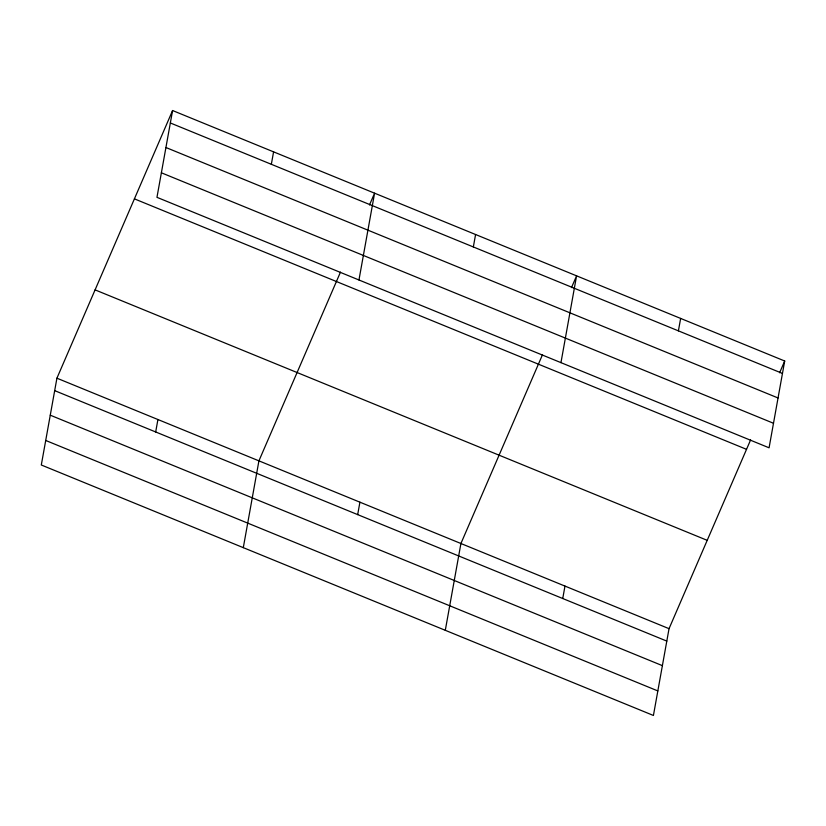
<?xml version="1.0" encoding="UTF-8"?>
<svg xmlns="http://www.w3.org/2000/svg" width="826" height="826" viewBox="0 0 826 826"><rect width="100%" height="100%" fill="white"/><g stroke="black" fill="none" stroke-linecap="round" stroke-linejoin="round"><path stroke-width="1.24" d="M172.582 110.529L156.961 197.331L769.078 447.806L784.7 361.003L172.582 110.529L56.922 378.194L41.3 464.997L653.418 715.471L669.039 628.669L750.607 439.907M155.68 431.967L157.921 419.525M271.341 164.302L273.582 151.86M243.298 547.659L258.92 460.856L340.488 272.095M358.959 279.983L374.581 193.191L369.49 204.962M357.679 514.619L359.919 502.177M473.339 246.953L475.58 234.512M445.297 630.31L460.918 543.508L542.486 354.746M560.957 362.645L576.579 275.843L571.489 287.613M562.743 598.52L564.974 586.088M678.404 330.854L680.645 318.423M779.61 372.774L784.7 361.003M170.342 122.971L782.459 373.435M165.923 147.513L778.051 397.977M161.38 172.789L773.497 423.263M134.411 198.859L746.528 449.334M95.083 289.874L707.211 540.338M56.922 378.194L669.039 628.669M54.681 390.636L666.799 641.1M50.262 415.179L662.38 665.642M45.719 440.464L657.837 690.928"/></g></svg>
